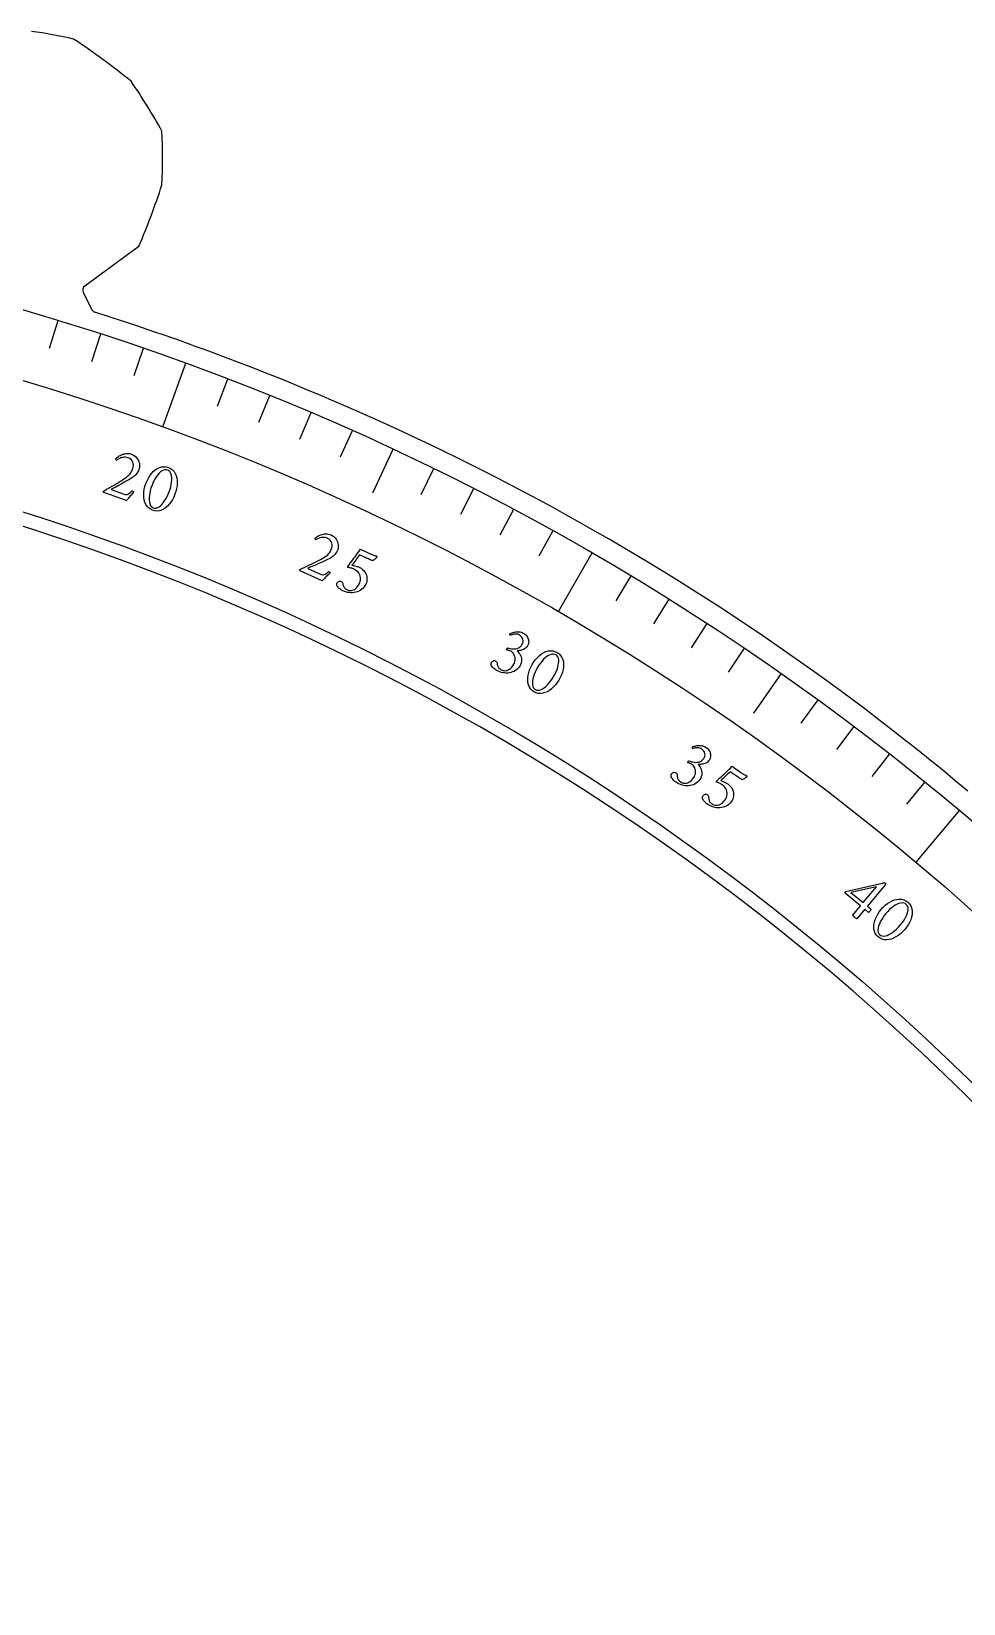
# Model space of a CAD drawing. Header units: millimetres. Extents: x -78 to 78, y -78 to 97.
# Drawn here: x 21.9 to 50.01, y 35.52 to 82.94 of the extents above; entities that cross this region are included whole.
import ezdxf

# ---------------------------------------------------------------- set-up
doc = ezdxf.new("R2010")
doc.units = ezdxf.units.MM
for name, color, linetype in [('CUT_INNER', 6, 'Continuous'), ('CUT_OUTER', 1, 'Continuous'), ('ENGRAVE', 7, 'Continuous'), ('ENGRAVE_FINE', 8, 'Continuous'), ('TEXT', 5, 'Continuous')]:
    doc.layers.add(name, color=color, linetype=linetype)

msp = doc.modelspace()

# ---------------------------------------------------------------- linework, layer by layer
at = {"layer": 'CUT_INNER'}
for centre, radius, start, end in [((0.0001, -0.0002), 71.3699, 92.272579, 352.617363), ((0.0005, 0.0002), 71.3695, 352.617006, 87.727898)]:
    msp.add_arc(centre, radius, start, end, dxfattribs=at)
at = {"layer": 'CUT_OUTER'}
for points in [[(25.1361, 76.4588), (25.1334, 76.4566), (23.5021, 75.2606)], [(23.4566, 75.0725), (23.7201, 74.5456)]]:
    msp.add_lwpolyline(points, dxfattribs=at)
for centre, radius, start, end in [((20.0604, 69.2427), 13.8193, 77.00324, 82.36935), ((9.8925, 62.7801), 23.945, 51.1757, 56.3288), ((9.8387, 71.127), 18.2547, 28.83293, 34.37986), ((8.2577, 79.1204), 17.5913, 357.36112, 2.63937), ((4.8877, 85.1061), 22.0176, 336.87473, 342.02243), ((23.5908, 75.1396), 0.15, 126.24714, 206.56505), ((23.8543, 74.6127), 0.15, 206.56505, 250.4245), ((0.3039, 0.2372), 77.865, 61.736613, 72.43394), ((1.0875, 1.6967), 76.2085, 49.94056, 61.735866)]:
    msp.add_arc(centre, radius, start, end, dxfattribs=at)
at = {"layer": 'ENGRAVE'}
for points in [[(26.5415, 72.9222), (25.8431, 71.0033)], [(32.7961, 70.3315), (32.1797, 69.0095)], [(38.8011, 67.2055), (37.7801, 65.437)], [(44.5108, 63.568), (43.6742, 62.3732)], [(49.8817, 59.4467), (48.5691, 57.8824)]]:
    msp.add_lwpolyline(points, dxfattribs=at)
for radius in [77.6022, 75.5602, 71.7678]:
    msp.add_circle((0, 0), radius, dxfattribs=at)
at = {"layer": 'ENGRAVE_FINE'}
for points in [[(22.6887, 74.2114), (22.4328, 73.3744)], [(23.9804, 73.8041), (23.71, 72.9718)], [(25.2648, 73.3743), (24.9799, 72.5468)], [(27.8101, 72.4479), (27.4965, 71.6309)], [(29.0703, 71.9515), (28.7425, 71.1401)], [(30.3216, 71.4332), (29.9796, 70.6276)], [(31.5637, 70.8931), (31.2077, 70.0936)], [(34.0186, 69.7484), (33.6349, 68.9618)], [(35.2307, 69.1441), (34.8333, 68.3643)], [(36.432, 68.5187), (36.0212, 67.746)], [(37.6223, 67.8724), (37.198, 67.107)], [(39.9681, 66.5181), (39.5173, 65.7679)], [(41.1229, 65.8104), (40.6591, 65.0682)], [(42.2652, 65.0827), (41.7885, 64.3487)], [(43.3946, 64.3351), (42.9052, 63.6096)], [(45.6134, 62.7815), (45.099, 62.0735)], [(46.7022, 61.9759), (46.1755, 61.2769)], [(47.7767, 61.1514), (47.2379, 60.4617)], [(48.8366, 60.3082), (48.2859, 59.6281)]]:
    msp.add_lwpolyline(points, dxfattribs=at)
at = {"layer": 'TEXT'}
for points in [[(24.9817, 69.0507), (24.9621, 69.0291), (24.9417, 69.0058), (24.9204, 68.9809), (24.8983, 68.9545), (24.8762, 68.9277), (24.8551, 68.902), (24.8348, 68.8771), (24.8156, 68.8533), (24.7983, 68.8318), (24.7842, 68.8142), (24.7731, 68.8003), (24.7652, 68.7903), (24.074, 69.0352), (24.0717, 69.0387), (24.0695, 69.0428), (24.0674, 69.0477), (24.0654, 69.0532), (24.0638, 69.0588), (24.063, 69.0636), (24.0629, 69.0677), (24.0636, 69.0712), (24.1226, 69.1043), (24.1825, 69.1383), (24.2433, 69.173), (24.3051, 69.2086), (24.3668, 69.2446), (24.4274, 69.2806), (24.487, 69.3167), (24.5455, 69.3528), (24.6017, 69.3885), (24.6543, 69.423), (24.7035, 69.4565), (24.7492, 69.4888), (24.7929, 69.5226), (24.8302, 69.5555), (24.8609, 69.5875), (24.8851, 69.6187), (24.905, 69.6502), (24.923, 69.6833), (24.9391, 69.718), (24.9533, 69.7541), (24.967, 69.8049), (24.9713, 69.8543), (24.9662, 69.9024), (24.9517, 69.9493), (24.9288, 69.9919), (24.8985, 70.0273), (24.8607, 70.0555), (24.8156, 70.0764), (24.7756, 70.0881), (24.7366, 70.0945), (24.6987, 70.0956), (24.6618, 70.0914), (24.6268, 70.0836), (24.5944, 70.074), (24.5646, 70.0626), (24.5374, 70.0495), (24.5135, 70.0362), (24.4936, 70.0244), (24.4777, 70.014), (24.4659, 70.0052), (24.4599, 70.0082), (24.4543, 70.013), (24.4492, 70.0194), (24.4446, 70.0276), (24.4409, 70.0359), (24.4385, 70.0428), (24.4375, 70.0481), (24.4379, 70.0519), (24.4462, 70.0612), (24.4583, 70.0728), (24.4743, 70.0867), (24.4942, 70.1028), (24.5174, 70.1198), (24.5435, 70.1363), (24.5726, 70.1524), (24.6046, 70.1681), (24.6388, 70.1823), (24.6742, 70.1939), (24.711, 70.2031), (24.7492, 70.2098), (24.7882, 70.2127), (24.8277, 70.2107), (24.8676, 70.2037), (24.908, 70.1918), (24.9548, 70.1718), (24.9972, 70.1465), (25.0351, 70.1159), (25.0687, 70.0801), (25.0974, 70.0406), (25.1207, 69.9992), (25.1385, 69.9558), (25.1509, 69.9104), (25.1574, 69.8644), (25.1576, 69.8193), (25.1515, 69.775), (25.1391, 69.7315), (25.1219, 69.6897), (25.1012, 69.6506), (25.0771, 69.6142), (25.0497, 69.5805), (25.0193, 69.5493), (24.9867, 69.5203), (24.9516, 69.4936), (24.9142, 69.4692), (24.8625, 69.4383), (24.8084, 69.4066), (24.7519, 69.3742), (24.693, 69.341), (24.6338, 69.3079), (24.5764, 69.2759), (24.5207, 69.245), (24.4667, 69.2152), (24.4163, 69.1874), (24.3713, 69.1624), (24.3317, 69.1403), (24.2974, 69.1211), (24.6949, 68.9801), (24.7241, 68.9723), (24.7523, 68.9702), (24.7795, 68.9739), (24.8057, 68.9832), (24.8321, 68.998), (24.8596, 69.018), (24.8883, 69.0432), (24.9182, 69.0737), (24.9231, 69.078), (24.9292, 69.0802), (24.9366, 69.0801), (24.9452, 69.0779), (24.9487, 69.0763), (24.953, 69.0739), (24.9582, 69.0706), (24.9642, 69.0664), (24.9701, 69.0619), (24.975, 69.0578), (24.9789, 69.0541), (24.9817, 69.0507)], [(26.0246, 69.7832), (26.0912, 69.752), (26.148, 69.712), (26.1952, 69.6629), (26.2326, 69.605), (26.2607, 69.5401), (26.2801, 69.4702), (26.2907, 69.3952), (26.2926, 69.3153), (26.2863, 69.2323), (26.2724, 69.1482), (26.2508, 69.0631), (26.2217, 68.977), (26.1862, 68.8933), (26.1457, 68.8154), (26.1001, 68.7434), (26.0494, 68.6772), (25.9948, 68.6186), (25.9372, 68.5693), (25.8767, 68.5292), (25.8132, 68.4984), (25.7477, 68.4787), (25.6812, 68.4719), (25.6137, 68.4782), (25.5451, 68.4975), (25.4824, 68.5272), (25.4283, 68.5663), (25.3829, 68.6147), (25.3461, 68.6726), (25.3178, 68.7376), (25.2978, 68.8078), (25.286, 68.883), (25.2826, 68.9632), (25.2872, 69.0465), (25.2996, 69.1309), (25.3198, 69.2164), (25.3477, 69.3029), (25.3821, 69.3871), (25.4218, 69.4655), (25.4666, 69.538), (25.5166, 69.6047), (25.5709, 69.6637), (25.6286, 69.7132), (25.6895, 69.7531), (25.7538, 69.7836), (25.8202, 69.8028), (25.8875, 69.8091), (25.9556, 69.8026), (26.0246, 69.7832)], [(26.0075, 69.7057), (25.9648, 69.7162), (25.9215, 69.7159), (25.8776, 69.705), (25.8332, 69.6833), (25.789, 69.6523), (25.7459, 69.6135), (25.704, 69.5669), (25.6631, 69.5124), (25.6242, 69.4515), (25.5882, 69.3854), (25.5549, 69.3143), (25.5245, 69.238), (25.4984, 69.1611), (25.4777, 69.0859), (25.4622, 69.0123), (25.4519, 68.9404), (25.447, 68.8721), (25.4473, 68.8093), (25.453, 68.7519), (25.464, 68.6999), (25.4805, 68.6551), (25.5027, 68.6192), (25.5307, 68.5922), (25.5644, 68.5741), (25.6091, 68.5631), (25.6537, 68.5635), (25.6983, 68.5752), (25.7428, 68.5982), (25.7867, 68.631), (25.8294, 68.6717), (25.8709, 68.7205), (25.9113, 68.7773), (25.9498, 68.8401), (25.9856, 68.9072), (26.0189, 68.9784), (26.0494, 69.0539), (26.0763, 69.1313), (26.0978, 69.2062), (26.1137, 69.2786), (26.1242, 69.3486), (26.1291, 69.4148), (26.1285, 69.4758), (26.1224, 69.5315), (26.1108, 69.5821), (26.0935, 69.6257), (26.0705, 69.6609), (26.0419, 69.6876), (26.0075, 69.7057)], [(30.9048, 66.6107), (30.8834, 66.5908), (30.861, 66.5694), (30.8377, 66.5465), (30.8133, 66.5221), (30.789, 66.4973), (30.7657, 66.4735), (30.7434, 66.4505), (30.7221, 66.4285), (30.703, 66.4086), (30.6874, 66.3922), (30.6752, 66.3794), (30.6664, 66.3701), (29.9992, 66.6743), (29.9972, 66.678), (29.9954, 66.6823), (29.9937, 66.6873), (29.9922, 66.693), (29.9911, 66.6987), (29.9907, 66.7036), (29.991, 66.7077), (29.992, 66.7111), (30.0536, 66.7389), (30.1163, 66.7675), (30.1799, 66.7969), (30.2445, 66.8269), (30.3091, 66.8574), (30.3726, 66.888), (30.4351, 66.9187), (30.4965, 66.9496), (30.5556, 66.9802), (30.6111, 67.0101), (30.663, 67.0391), (30.7113, 67.0674), (30.7579, 67.0972), (30.7979, 67.1267), (30.8312, 67.1559), (30.858, 67.1849), (30.8806, 67.2146), (30.9015, 67.246), (30.9206, 67.2791), (30.9378, 67.3139), (30.9559, 67.3632), (30.9645, 67.4121), (30.9636, 67.4605), (30.9533, 67.5084), (30.9342, 67.5529), (30.907, 67.5908), (30.8719, 67.6221), (30.8287, 67.6469), (30.7899, 67.6621), (30.7516, 67.6718), (30.7139, 67.6762), (30.6768, 67.6752), (30.6413, 67.6705), (30.6082, 67.6638), (30.5775, 67.6551), (30.5492, 67.6444), (30.5242, 67.6332), (30.5034, 67.6232), (30.4867, 67.6142), (30.4741, 67.6064), (30.4684, 67.61), (30.4633, 67.6152), (30.4588, 67.6221), (30.4549, 67.6307), (30.4519, 67.6393), (30.4501, 67.6463), (30.4496, 67.6517), (30.4503, 67.6554), (30.4594, 67.664), (30.4725, 67.6745), (30.4896, 67.6869), (30.5108, 67.7012), (30.5354, 67.7161), (30.5629, 67.7303), (30.5933, 67.7438), (30.6265, 67.7566), (30.6618, 67.7678), (30.6981, 67.7763), (30.7356, 67.7823), (30.7742, 67.7856), (30.8133, 67.7851), (30.8525, 67.7796), (30.8916, 67.7692), (30.9308, 67.7538), (30.9757, 67.7298), (31.0157, 67.7009), (31.0509, 67.6671), (31.0812, 67.6285), (31.1064, 67.5867), (31.1259, 67.5434), (31.1399, 67.4986), (31.1483, 67.4523), (31.1507, 67.406), (31.147, 67.361), (31.1371, 67.3174), (31.1209, 67.2751), (31.1001, 67.235), (31.0761, 67.1979), (31.049, 67.1637), (31.0187, 67.1325), (30.9858, 67.104), (30.9507, 67.078), (30.9134, 67.0545), (30.874, 67.0335), (30.8198, 67.0072), (30.7632, 66.9803), (30.7041, 66.9529), (30.6425, 66.925), (30.5806, 66.8972), (30.5206, 66.8703), (30.4625, 66.8444), (30.4061, 66.8194), (30.3535, 66.7961), (30.3065, 66.7752), (30.2651, 66.7566), (30.2292, 66.7404), (30.6129, 66.5653), (30.6413, 66.555), (30.6692, 66.5505), (30.6967, 66.5517), (30.7236, 66.5587), (30.7512, 66.5712), (30.7803, 66.5887), (30.8111, 66.6113), (30.8435, 66.6391), (30.8488, 66.643), (30.8551, 66.6446), (30.8624, 66.6439), (30.8708, 66.6409), (30.8741, 66.639), (30.8782, 66.6362), (30.8831, 66.6325), (30.8887, 66.6278), (30.8942, 66.6228), (30.8987, 66.6183), (30.9023, 66.6143), (30.9048, 66.6107)], [(31.7825, 66.7767), (31.8363, 66.7471), (31.8826, 66.7132), (31.9216, 66.675), (31.953, 66.6324), (31.9777, 66.587), (31.9962, 66.5406), (32.0085, 66.493), (32.0145, 66.4443), (32.0147, 66.396), (32.009, 66.3498), (31.9977, 66.3055), (31.9806, 66.2632), (31.9549, 66.2166), (31.9249, 66.1748), (31.8909, 66.1378), (31.8527, 66.1058), (31.8114, 66.0784), (31.7682, 66.0557), (31.7229, 66.0375), (31.6757, 66.0238), (31.6272, 66.0146), (31.5783, 66.0097), (31.5289, 66.0091), (31.479, 66.0127), (31.4295, 66.0205), (31.3813, 66.0321), (31.3343, 66.0476), (31.2886, 66.067), (31.2691, 66.077), (31.248, 66.0895), (31.2251, 66.1045), (31.2006, 66.1219), (31.1762, 66.141), (31.154, 66.161), (31.1338, 66.182), (31.1157, 66.204), (31.1132, 66.21), (31.1105, 66.2185), (31.1079, 66.2294), (31.1051, 66.2427), (31.1034, 66.257), (31.1038, 66.2705), (31.1062, 66.2834), (31.1107, 66.2955), (31.1215, 66.3146), (31.1345, 66.3302), (31.1496, 66.3424), (31.1668, 66.3511), (31.1849, 66.3564), (31.2022, 66.358), (31.219, 66.356), (31.235, 66.3504), (31.2528, 66.3397), (31.2666, 66.3262), (31.2766, 66.3098), (31.2826, 66.2906), (31.287, 66.2704), (31.2918, 66.251), (31.2972, 66.2324), (31.3032, 66.2145), (31.3116, 66.195), (31.3223, 66.1768), (31.3354, 66.1602), (31.3508, 66.145), (31.3676, 66.1312), (31.3849, 66.1188), (31.4028, 66.1078), (31.4212, 66.0983), (31.4476, 66.0879), (31.4758, 66.081), (31.5058, 66.0777), (31.5377, 66.0778), (31.5706, 66.0825), (31.6036, 66.0928), (31.6368, 66.1088), (31.6702, 66.1305), (31.7027, 66.1588), (31.7335, 66.1948), (31.7626, 66.2384), (31.7899, 66.2896), (31.8028, 66.3213), (31.8121, 66.3555), (31.8179, 66.3921), (31.8202, 66.4312), (31.8178, 66.4713), (31.8097, 66.5111), (31.7958, 66.5507), (31.7761, 66.59), (31.7494, 66.6277), (31.7141, 66.6622), (31.6704, 66.6936), (31.6182, 66.7219), (31.6007, 66.7295), (31.58, 66.7373), (31.556, 66.7452), (31.5288, 66.7533), (31.5018, 66.7605), (31.4782, 66.7655), (31.4582, 66.7683), (31.4418, 66.7691), (31.4391, 66.771), (31.4371, 66.774), (31.4358, 66.778), (31.4351, 66.7831), (31.435, 66.7886), (31.4357, 66.7939), (31.437, 66.7991), (31.4389, 66.8042), (31.4754, 66.8533), (31.5119, 66.9024), (31.5484, 66.9516), (31.5849, 67.0007), (31.6208, 67.0489), (31.6554, 67.0955), (31.6889, 67.1404), (31.7211, 67.1836), (31.7511, 67.2241), (31.778, 67.2608), (31.8017, 67.2937), (31.8222, 67.3228), (32.1096, 67.1862), (32.1298, 67.1769), (32.1504, 67.1679), (32.1716, 67.1593), (32.1932, 67.1511), (32.2142, 67.1435), (32.2336, 67.1368), (32.2512, 67.1312), (32.2672, 67.1264), (32.2804, 67.1227), (32.2899, 67.1201), (32.2955, 67.1185), (32.2974, 67.1179), (32.3009, 67.1128), (32.304, 67.1081), (32.307, 67.1038), (32.3096, 67.1), (32.3116, 67.0963), (32.3125, 67.0925), (32.3123, 67.0887), (32.3109, 67.0848), (32.3085, 67.0809), (32.3041, 67.0751), (32.2977, 67.0674), (32.2893, 67.0577), (32.2794, 67.047), (32.2684, 67.036), (32.2564, 67.0247), (32.2434, 67.0132), (32.2297, 67.0022), (32.216, 66.9925), (32.202, 66.9841), (32.188, 66.9769), (32.1662, 66.985), (32.1424, 66.994), (32.1166, 67.004), (32.0888, 67.0148), (32.0589, 67.027), (32.0267, 67.0409), (31.9923, 67.0564), (31.9556, 67.0736), (31.7923, 67.1512), (31.7628, 67.1118), (31.7332, 67.072), (31.7036, 67.0318), (31.674, 66.9912), (31.6445, 66.9509), (31.6155, 66.9117), (31.5868, 66.8738), (31.5586, 66.837), (31.5836, 66.8345), (31.6114, 66.8298), (31.6419, 66.8231), (31.6753, 66.8143), (31.7081, 66.8046), (31.7369, 66.7951), (31.7617, 66.7858), (31.7825, 66.7767)], [(36.7471, 64.7838), (36.7708, 64.7681), (36.7937, 64.7483), (36.8158, 64.7243), (36.8371, 64.6963), (36.8562, 64.6651), (36.8713, 64.6319), (36.8826, 64.5967), (36.89, 64.5594), (36.892, 64.5212), (36.8873, 64.483), (36.8758, 64.445), (36.8575, 64.4071), (36.8392, 64.3794), (36.8178, 64.355), (36.7935, 64.3339), (36.7661, 64.3161), (36.737, 64.3012), (36.7075, 64.2887), (36.6774, 64.2787), (36.6469, 64.2711), (36.6172, 64.2655), (36.5897, 64.2611), (36.5643, 64.2579), (36.5411, 64.2561), (36.5651, 64.2351), (36.588, 64.2099), (36.6098, 64.1807), (36.6305, 64.1474), (36.6486, 64.1109), (36.6624, 64.0723), (36.672, 64.0315), (36.6773, 63.9887), (36.6768, 63.9445), (36.669, 63.9001), (36.6539, 63.8552), (36.6315, 63.81), (36.6024, 63.7653), (36.5696, 63.7257), (36.533, 63.6913), (36.4926, 63.6621), (36.4495, 63.6377), (36.4047, 63.6181), (36.3583, 63.6032), (36.3102, 63.593), (36.2612, 63.5873), (36.2121, 63.5858), (36.1627, 63.5887), (36.1132, 63.5959), (36.0644, 63.6072), (36.0171, 63.6222), (35.9714, 63.641), (35.9272, 63.6636), (35.9085, 63.6751), (35.8883, 63.689), (35.8665, 63.7056), (35.8433, 63.7247), (35.8204, 63.7455), (35.7996, 63.7671), (35.781, 63.7895), (35.7645, 63.8127), (35.7624, 63.8189), (35.7604, 63.8275), (35.7585, 63.8386), (35.7567, 63.8521), (35.756, 63.8664), (35.7574, 63.8798), (35.7607, 63.8925), (35.7661, 63.9043), (35.7782, 63.9225), (35.7923, 63.9372), (35.8082, 63.9483), (35.826, 63.9558), (35.8444, 63.9597), (35.8618, 63.9601), (35.8784, 63.9569), (35.894, 63.9502), (35.9109, 63.9382), (35.9238, 63.9238), (35.9325, 63.9067), (35.9372, 63.8871), (35.9401, 63.8666), (35.9436, 63.8469), (35.9476, 63.828), (35.9523, 63.8098), (35.9592, 63.7897), (35.9686, 63.7708), (35.9805, 63.7533), (35.9948, 63.737), (36.0106, 63.722), (36.027, 63.7084), (36.044, 63.6962), (36.0616, 63.6854), (36.0872, 63.6731), (36.1149, 63.6643), (36.1446, 63.6588), (36.1764, 63.6566), (36.2096, 63.659), (36.2432, 63.6669), (36.2775, 63.6805), (36.3123, 63.6998), (36.3468, 63.7257), (36.3801, 63.7593), (36.4122, 63.8008), (36.4431, 63.8499), (36.462, 63.8879), (36.4753, 63.9261), (36.483, 63.9644), (36.4852, 64.003), (36.4825, 64.0409), (36.4755, 64.0772), (36.4644, 64.112), (36.4491, 64.1453), (36.43, 64.1758), (36.4077, 64.2026), (36.3821, 64.2256), (36.3532, 64.2448), (36.3376, 64.2528), (36.3211, 64.2598), (36.3039, 64.2656), (36.2859, 64.2703), (36.2686, 64.2743), (36.2534, 64.278), (36.2405, 64.2813), (36.2297, 64.2844), (36.2292, 64.2952), (36.2305, 64.3059), (36.2337, 64.3165), (36.2386, 64.327), (36.2424, 64.333), (36.246, 64.3379), (36.2496, 64.3415), (36.2532, 64.3439), (36.2953, 64.3328), (36.3378, 64.3243), (36.3805, 64.3185), (36.4234, 64.3153), (36.4656, 64.3157), (36.5059, 64.3203), (36.5445, 64.3292), (36.5813, 64.3424), (36.6155, 64.3608), (36.6465, 64.3853), (36.6741, 64.4159), (36.6984, 64.4527), (36.7154, 64.4899), (36.7241, 64.5278), (36.7246, 64.5663), (36.7169, 64.6053), (36.7014, 64.6426), (36.6789, 64.6758), (36.6492, 64.7048), (36.6124, 64.7297), (36.5826, 64.7443), (36.5528, 64.7543), (36.523, 64.7598), (36.4931, 64.7608), (36.4643, 64.7587), (36.4377, 64.755), (36.4132, 64.7499), (36.3909, 64.7432), (36.3714, 64.7365), (36.3556, 64.7315), (36.3433, 64.728), (36.3345, 64.7261), (36.3312, 64.7291), (36.3287, 64.7337), (36.3272, 64.74), (36.3266, 64.748), (36.327, 64.7566), (36.3283, 64.7646), (36.3306, 64.772), (36.3339, 64.779), (36.3615, 64.792), (36.391, 64.8035), (36.4223, 64.8135), (36.4555, 64.822), (36.49, 64.8284), (36.5254, 64.8321), (36.5617, 64.8331), (36.5988, 64.8314), (36.6363, 64.8261), (36.6735, 64.8164), (36.7105, 64.8023), (36.7471, 64.7838)], [(37.7469, 64.2039), (37.8071, 64.1617), (37.8561, 64.1123), (37.894, 64.0559), (37.9208, 63.9923), (37.9373, 63.9235), (37.9442, 63.8513), (37.9417, 63.7756), (37.9296, 63.6965), (37.909, 63.6159), (37.8807, 63.5356), (37.8447, 63.4555), (37.8011, 63.3757), (37.7516, 63.2995), (37.6981, 63.2298), (37.6407, 63.1668), (37.5794, 63.1104), (37.5154, 63.0622), (37.4501, 63.0236), (37.3835, 62.9946), (37.3156, 62.9753), (37.2477, 62.9673), (37.1811, 62.9722), (37.1157, 62.9901), (37.0515, 63.021), (36.9949, 63.0611), (36.9484, 63.109), (36.9121, 63.1646), (36.8859, 63.228), (36.8693, 63.297), (36.8618, 63.3695), (36.8633, 63.4456), (36.8739, 63.5252), (36.8929, 63.6065), (36.9197, 63.6874), (36.9544, 63.7681), (36.997, 63.8485), (37.0455, 63.9254), (37.0981, 63.9957), (37.1548, 64.0593), (37.2157, 64.1163), (37.2794, 64.165), (37.3448, 64.2037), (37.4118, 64.2325), (37.4803, 64.2513), (37.5491, 64.2587), (37.6164, 64.2533), (37.6824, 64.235), (37.7469, 64.2039)], [(37.7166, 64.1306), (37.6764, 64.1483), (37.6337, 64.1556), (37.5886, 64.1524), (37.5411, 64.1387), (37.4922, 64.1159), (37.443, 64.0852), (37.3936, 64.0466), (37.3439, 64), (37.2951, 63.9468), (37.2481, 63.888), (37.203, 63.8237), (37.1598, 63.7539), (37.1208, 63.6826), (37.0873, 63.6121), (37.0592, 63.5424), (37.0367, 63.4734), (37.0199, 63.407), (37.0093, 63.345), (37.0049, 63.2875), (37.0067, 63.2344), (37.0152, 63.1874), (37.0308, 63.1482), (37.0537, 63.1168), (37.0838, 63.0931), (37.1259, 63.0745), (37.1699, 63.0671), (37.2158, 63.0709), (37.2636, 63.0859), (37.3125, 63.1105), (37.3617, 63.1432), (37.4111, 63.184), (37.4607, 63.2329), (37.5095, 63.2882), (37.5565, 63.348), (37.6015, 63.4124), (37.6448, 63.4814), (37.6847, 63.5529), (37.7188, 63.6229), (37.7471, 63.6915), (37.7696, 63.7586), (37.7859, 63.823), (37.7959, 63.8831), (37.7996, 63.9391), (37.7969, 63.9909), (37.7875, 64.0369), (37.771, 64.0755), (37.7473, 64.1067), (37.7166, 64.1306)], [(42.2536, 61.3346), (42.2758, 61.3169), (42.2968, 61.2951), (42.3168, 61.2693), (42.3356, 61.2395), (42.3519, 61.2068), (42.3641, 61.1724), (42.3722, 61.1363), (42.3763, 61.0986), (42.375, 61.0603), (42.367, 61.0227), (42.3522, 60.9859), (42.3307, 60.9497), (42.31, 60.9237), (42.2866, 60.9012), (42.2606, 60.8823), (42.2317, 60.867), (42.2015, 60.8546), (42.1709, 60.8448), (42.1401, 60.8374), (42.109, 60.8326), (42.079, 60.8295), (42.0511, 60.8275), (42.0256, 60.8266), (42.0023, 60.8268), (42.0244, 60.8038), (42.045, 60.7767), (42.0642, 60.7457), (42.082, 60.7107), (42.0968, 60.6728), (42.1072, 60.6331), (42.1131, 60.5917), (42.1147, 60.5485), (42.1104, 60.5046), (42.0987, 60.461), (42.0798, 60.4176), (42.0535, 60.3745), (42.0206, 60.3325), (41.9845, 60.296), (41.945, 60.2649), (41.9022, 60.2393), (41.8572, 60.2188), (41.8109, 60.2031), (41.7633, 60.1923), (41.7145, 60.1863), (41.6652, 60.1849), (41.6161, 60.1878), (41.5673, 60.195), (41.5186, 60.2065), (41.4709, 60.2219), (41.4251, 60.241), (41.3812, 60.2637), (41.3391, 60.2901), (41.3215, 60.3031), (41.3026, 60.3188), (41.2824, 60.3372), (41.2609, 60.3582), (41.2399, 60.3809), (41.221, 60.4043), (41.2045, 60.4282), (41.1901, 60.4528), (41.1885, 60.4591), (41.1873, 60.4679), (41.1863, 60.4791), (41.1858, 60.4927), (41.1863, 60.507), (41.1888, 60.5203), (41.1932, 60.5326), (41.1996, 60.5439), (41.2133, 60.561), (41.2286, 60.5744), (41.2454, 60.584), (41.2638, 60.59), (41.2824, 60.5923), (41.2998, 60.5911), (41.316, 60.5865), (41.331, 60.5785), (41.3469, 60.5651), (41.3584, 60.5496), (41.3656, 60.5318), (41.3686, 60.5119), (41.3697, 60.4912), (41.3714, 60.4713), (41.3738, 60.4521), (41.3768, 60.4335), (41.382, 60.4129), (41.3898, 60.3933), (41.4, 60.3748), (41.4128, 60.3573), (41.4273, 60.341), (41.4424, 60.3261), (41.4583, 60.3124), (41.475, 60.3001), (41.4994, 60.2856), (41.5262, 60.2744), (41.5553, 60.2663), (41.5868, 60.2614), (41.62, 60.2609), (41.6543, 60.2659), (41.6896, 60.2764), (41.7259, 60.2925), (41.7626, 60.3154), (41.7987, 60.346), (41.8343, 60.3844), (41.8693, 60.4307), (41.8914, 60.4669), (41.908, 60.5038), (41.919, 60.5413), (41.9246, 60.5796), (41.9252, 60.6175), (41.9214, 60.6543), (41.9134, 60.69), (41.901, 60.7244), (41.8847, 60.7566), (41.8648, 60.7852), (41.8413, 60.8103), (41.8142, 60.8319), (41.7993, 60.8413), (41.7835, 60.8497), (41.7669, 60.857), (41.7493, 60.8632), (41.7324, 60.8687), (41.7177, 60.8737), (41.7051, 60.8782), (41.6946, 60.8822), (41.6951, 60.893), (41.6973, 60.9035), (41.7013, 60.9138), (41.7072, 60.9238), (41.7114, 60.9295), (41.7155, 60.934), (41.7194, 60.9373), (41.7232, 60.9393), (41.7642, 60.9246), (41.8057, 60.9125), (41.8477, 60.903), (41.8902, 60.8961), (41.9323, 60.8927), (41.9729, 60.8938), (42.0121, 60.8993), (42.0499, 60.9093), (42.0856, 60.9246), (42.1186, 60.9463), (42.1488, 60.9744), (42.1762, 61.0089), (42.1963, 61.0446), (42.2083, 61.0815), (42.2122, 61.1198), (42.2079, 61.1594), (42.1957, 61.1979), (42.1762, 61.2329), (42.1491, 61.2644), (42.1147, 61.2924), (42.0863, 61.3095), (42.0574, 61.3221), (42.0282, 61.3302), (41.9985, 61.3337), (41.9697, 61.3342), (41.9428, 61.3329), (41.918, 61.3299), (41.8952, 61.3252), (41.8752, 61.3202), (41.8589, 61.3165), (41.8464, 61.3141), (41.8375, 61.313), (41.8344, 61.3163), (41.8324, 61.3211), (41.8314, 61.3275), (41.8316, 61.3356), (41.8327, 61.344), (41.8347, 61.3519), (41.8376, 61.3591), (41.8415, 61.3657), (41.8701, 61.3763), (41.9005, 61.3852), (41.9326, 61.3925), (41.9663, 61.3981), (42.0013, 61.4014), (42.0369, 61.402), (42.0731, 61.3998), (42.11, 61.3949), (42.1469, 61.3864), (42.1831, 61.3735), (42.2187, 61.3562), (42.2536, 61.3346)], [(42.8953, 60.2432), (42.9432, 60.2048), (42.9829, 60.1634), (43.0146, 60.1189), (43.0382, 60.0715), (43.0546, 60.0226), (43.0647, 59.9736), (43.0686, 59.9246), (43.0661, 59.8756), (43.0578, 59.828), (43.0443, 59.7834), (43.0254, 59.7418), (43.0013, 59.7032), (42.9678, 59.6617), (42.931, 59.6257), (42.8911, 59.5953), (42.8479, 59.5703), (42.8025, 59.5506), (42.756, 59.5356), (42.7083, 59.5256), (42.6594, 59.5204), (42.6101, 59.5197), (42.561, 59.5234), (42.5123, 59.5313), (42.4638, 59.5436), (42.4164, 59.5598), (42.3709, 59.5796), (42.3273, 59.603), (42.2857, 59.6301), (42.2682, 59.6433), (42.2496, 59.6593), (42.2297, 59.678), (42.2085, 59.6994), (42.1878, 59.7224), (42.1694, 59.7461), (42.1532, 59.7703), (42.1392, 59.795), (42.1377, 59.8014), (42.1366, 59.8102), (42.1359, 59.8214), (42.1355, 59.835), (42.1363, 59.8493), (42.139, 59.8626), (42.1436, 59.8748), (42.1502, 59.886), (42.1641, 59.9029), (42.1796, 59.916), (42.1966, 59.9254), (42.2151, 59.931), (42.2338, 59.9331), (42.2511, 59.9317), (42.2673, 59.9268), (42.2821, 59.9185), (42.2977, 59.9049), (42.309, 59.8892), (42.316, 59.8713), (42.3186, 59.8513), (42.3194, 59.8307), (42.3208, 59.8107), (42.3229, 59.7914), (42.3256, 59.7729), (42.3305, 59.7521), (42.3379, 59.7324), (42.3479, 59.7137), (42.3604, 59.6961), (42.3746, 59.6796), (42.3895, 59.6644), (42.4052, 59.6505), (42.4216, 59.6379), (42.4458, 59.6231), (42.4724, 59.6114), (42.5015, 59.6029), (42.5329, 59.5974), (42.5661, 59.5964), (42.6004, 59.6008), (42.6358, 59.6108), (42.6725, 59.6264), (42.7095, 59.6486), (42.746, 59.6787), (42.7822, 59.7166), (42.818, 59.7623), (42.8362, 59.7913), (42.8513, 59.8233), (42.8634, 59.8583), (42.8724, 59.8964), (42.8771, 59.9363), (42.876, 59.977), (42.8692, 60.0184), (42.8566, 60.0605), (42.8368, 60.1022), (42.8081, 60.1423), (42.7704, 60.1809), (42.724, 60.2178), (42.7081, 60.2283), (42.689, 60.2396), (42.6668, 60.2516), (42.6414, 60.2643), (42.616, 60.276), (42.5937, 60.285), (42.5745, 60.2913), (42.5584, 60.2949), (42.5562, 60.2972), (42.5547, 60.3005), (42.5541, 60.3047), (42.5543, 60.3098), (42.5552, 60.3153), (42.5567, 60.3205), (42.5589, 60.3253), (42.5617, 60.3299), (42.6062, 60.372), (42.6506, 60.4141), (42.6951, 60.4561), (42.7396, 60.4981), (42.7833, 60.5394), (42.8255, 60.5793), (42.8663, 60.6177), (42.9055, 60.6547), (42.9421, 60.6893), (42.9749, 60.7208), (43.004, 60.7491), (43.0293, 60.7742), (43.2886, 60.5898), (43.3068, 60.5771), (43.3256, 60.5646), (43.3449, 60.5525), (43.3648, 60.5406), (43.3842, 60.5295), (43.4021, 60.5196), (43.4185, 60.5109), (43.4334, 60.5035), (43.4457, 60.4975), (43.4546, 60.4933), (43.4599, 60.4907), (43.4617, 60.4899), (43.4642, 60.4842), (43.4665, 60.4791), (43.4686, 60.4743), (43.4706, 60.4701), (43.4719, 60.4661), (43.4721, 60.4623), (43.4712, 60.4585), (43.4692, 60.4549), (43.4661, 60.4515), (43.4608, 60.4465), (43.4531, 60.44), (43.4432, 60.432), (43.4316, 60.4231), (43.4189, 60.4142), (43.4051, 60.4052), (43.3902, 60.3962), (43.3749, 60.3877), (43.3597, 60.3805), (43.3445, 60.3746), (43.3294, 60.37), (43.3093, 60.3817), (43.2874, 60.3947), (43.2638, 60.409), (43.2383, 60.4246), (43.2109, 60.4418), (43.1817, 60.461), (43.1505, 60.4823), (43.1173, 60.5056), (42.97, 60.6103), (42.9341, 60.5767), (42.8981, 60.5426), (42.8619, 60.5082), (42.8257, 60.4733), (42.7897, 60.4387), (42.7543, 60.4052), (42.7195, 60.3728), (42.6853, 60.3415), (42.7094, 60.3347), (42.736, 60.3253), (42.7649, 60.3134), (42.7963, 60.2989), (42.8269, 60.2836), (42.8536, 60.2692), (42.8764, 60.2558), (42.8953, 60.2432)], [(47.6471, 57.2512), (47.6529, 57.2453), (47.6567, 57.239), (47.6584, 57.2321), (47.6582, 57.2249), (47.6566, 57.2177), (47.6543, 57.2111), (47.6512, 57.2051), (47.6474, 57.1998), (47.1099, 56.5545), (47.2071, 56.4733), (47.2102, 56.4687), (47.2109, 56.4617), (47.2093, 56.4523), (47.2054, 56.4406), (47.1996, 56.4277), (47.1923, 56.4147), (47.1834, 56.4015), (47.1729, 56.3882), (47.1654, 56.3799), (47.1584, 56.3734), (47.1517, 56.3686), (47.1455, 56.3656), (47.0317, 56.4606), (46.7929, 56.174), (46.792, 56.1743), (46.7894, 56.1752), (46.7849, 56.1767), (46.7786, 56.1788), (46.7693, 56.1835), (46.7558, 56.1925), (46.738, 56.206), (46.7159, 56.2239), (46.6911, 56.246), (46.6749, 56.2636), (46.6674, 56.2769), (46.6686, 56.2858), (46.9026, 56.5679), (46.4394, 56.9488), (46.4377, 56.9548), (46.437, 56.9609), (46.4373, 56.9672), (46.4385, 56.9735), (46.4403, 56.9795), (46.4423, 56.9847), (46.4447, 56.9892), (46.4473, 56.993), (47.5629, 57.2502), (47.5721, 57.2517), (47.5827, 57.2533), (47.5948, 57.2549), (47.6083, 57.2565), (47.6215, 57.2573), (47.6323, 57.2568), (47.6408, 57.2547), (47.6471, 57.2512)], [(47.3788, 57.1423), (46.6113, 56.9661), (46.9805, 56.662)], [(48.3223, 56.6738), (48.3743, 56.6218), (48.414, 56.5647), (48.4415, 56.5025), (48.4569, 56.4352), (48.4611, 56.3646), (48.4554, 56.2923), (48.4398, 56.2182), (48.4142, 56.1424), (48.3799, 56.0666), (48.3381, 55.9924), (48.2887, 55.9198), (48.2319, 55.8488), (48.1699, 55.7823), (48.1051, 55.723), (48.0377, 55.6709), (47.9675, 55.6261), (47.8961, 55.5897), (47.8251, 55.563), (47.7545, 55.546), (47.6843, 55.5388), (47.616, 55.5427), (47.5512, 55.5591), (47.4899, 55.5881), (47.4321, 55.6297), (47.3833, 55.679), (47.3458, 55.7342), (47.3197, 55.7953), (47.3049, 55.8622), (47.3006, 55.9331), (47.3058, 56.0058), (47.3205, 56.0805), (47.3447, 56.1571), (47.3775, 56.2338), (47.418, 56.3088), (47.4662, 56.3823), (47.5221, 56.454), (47.5832, 56.5214), (47.6472, 56.5814), (47.7141, 56.6342), (47.784, 56.6798), (47.8552, 56.7167), (47.9263, 56.7435), (47.9972, 56.7602), (48.0681, 56.7668), (48.137, 56.7621), (48.2024, 56.7451), (48.2642, 56.7156), (48.3223, 56.6738)], [(48.2798, 56.6069), (48.2432, 56.6313), (48.2025, 56.6459), (48.1575, 56.6506), (48.1083, 56.6454), (48.0562, 56.6314), (48.0025, 56.6097), (47.9471, 56.5802), (47.8901, 56.543), (47.8327, 56.499), (47.7762, 56.4493), (47.7207, 56.3938), (47.666, 56.3326), (47.6152, 56.2692), (47.5699, 56.2056), (47.5302, 56.1418), (47.496, 56.0777), (47.468, 56.0153), (47.4468, 55.9561), (47.4325, 55.9002), (47.425, 55.8476), (47.4252, 55.7999), (47.4338, 55.7585), (47.4509, 55.7236), (47.4764, 55.6951), (47.5147, 55.6694), (47.5567, 55.6545), (47.6026, 55.6503), (47.6523, 55.6567), (47.7047, 55.6725), (47.7588, 55.6962), (47.8145, 55.7278), (47.8719, 55.7673), (47.9295, 55.8132), (47.9861, 55.864), (48.0417, 55.9196), (48.0963, 55.98), (48.148, 56.0435), (48.1938, 56.1066), (48.2336, 56.1692), (48.2673, 56.2314), (48.2946, 56.2919), (48.3149, 56.3494), (48.3282, 56.4039), (48.3346, 56.4553), (48.3333, 56.5023), (48.3237, 56.5432), (48.3059, 56.5781), (48.2798, 56.6069)]]:
    msp.add_lwpolyline(points, close=True, dxfattribs=at)

doc.saveas('drawing.dxf')
